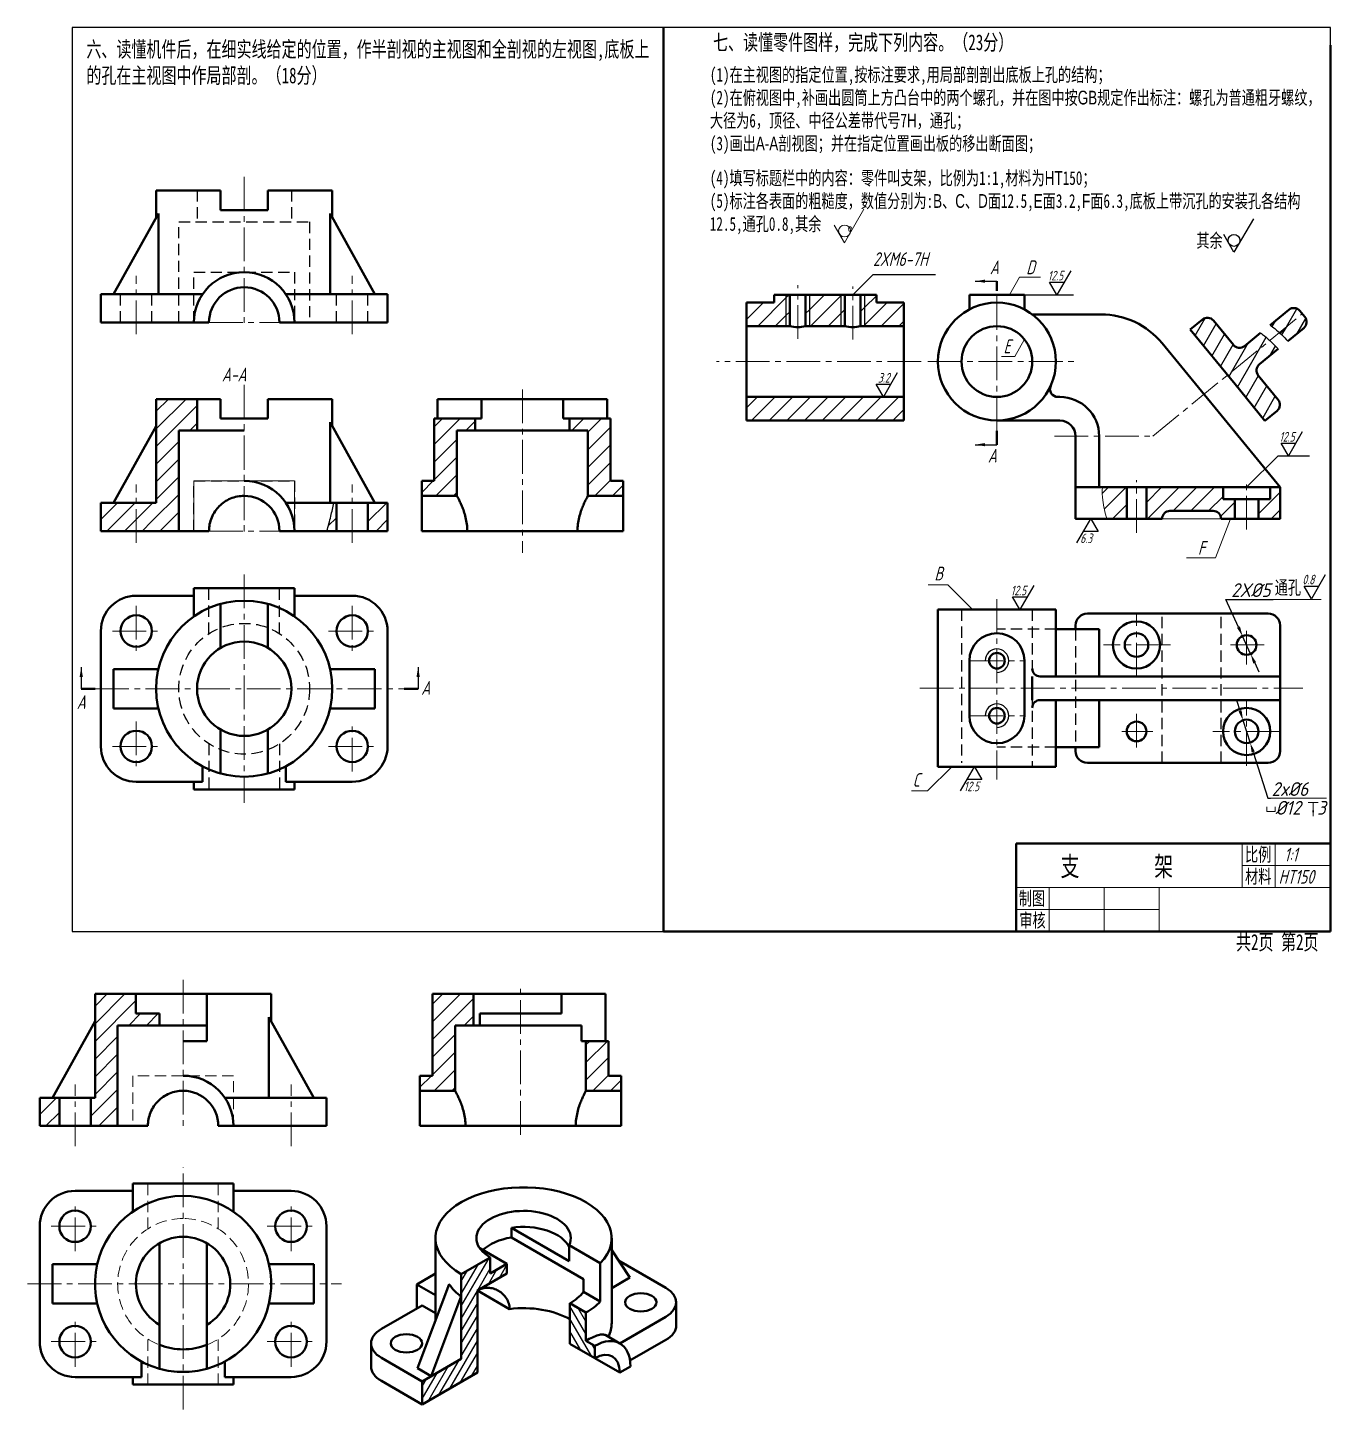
# Model space of a CAD drawing. Header units: millimetres. Extents: x 0 to 650, y -122 to 230.
# Drawn here: x 318.6 to 649.9, y -121.6 to 230 of the extents above; entities that cross this region are included whole.
import ezdxf

# ---------------------------------------------------------------- set-up
doc = ezdxf.new("R2010")
doc.units = ezdxf.units.MM
doc.header["$LTSCALE"] = 0.45
doc.linetypes.add('CENTER2', pattern=[28.575, 19.05, -3.175, 3.175, -3.175])
doc.linetypes.add('DASHED2', pattern=[9.525, 6.35, -3.175])
for name, color, linetype, lineweight in [('文字', 7, 'Continuous', 13), ('点划线', 7, 'CENTER2', 13), ('答案中', 1, 'CENTER2', 13), ('答案粗', 1, 'Continuous', 40), ('答案虚', 6, 'DASHED2', 13), ('粗', 7, 'Continuous', 40), ('粗实线', 7, 'Continuous', 40), ('细实线', 7, 'Continuous', 13)]:
    doc.layers.add(name, color=color, linetype=linetype, lineweight=lineweight)
doc.layers.add('答细', color=1, linetype='Continuous')
doc.layers.add('虚', color=7, linetype='DASHED2')
doc.styles.get("Standard").update_dxf_attribs({"font": 'isocp.shx', "oblique": 15})
doc.styles.add('字母于数字', font='isocp.shx', dxfattribs={"width": 0.8, "oblique": 15, "height": 3.5})
doc.styles.add('汉字', font='SIMFANG.TTF', dxfattribs={"width": 0.7})
doc.dimstyles.new('机械制图', dxfattribs={"dimtxt": 3.5, "dimasz": 2.5, "dimexe": 1.25, "dimexo": 0, "dimtad": 1, "dimtoh": 1, "dimdec": 0, "dimdsep": 46, "dimtxsty": 'Standard', "dimcen": 2.5, "dimadec": 0, "dimazin": 0, "dimtfac": 1, "dimtdec": 0, "dimtmove": 0, "dimatfit": 2, "dimfxl": 0, "dimarcsym": 0})

# ---------------------------------------------------------------- blocks, each defined once
blk = doc.blocks.new('*D7')
at = {"layer": 'Defpoints', "color": 0}
for p in [(627.57, 75.18), (629.64, 70.63)]:
    blk.add_point(p, dxfattribs=at)
at = {"layer": '细实线', "color": 0, "lineweight": -2}
for p, q in [((626.54, 77.46), (623.36, 84.5)), ((623.36, 84.5), (635.4, 84.5)), ((629.64, 70.63), (627.57, 75.18)), ((630.67, 68.35), (631.7, 66.07))]:
    blk.add_line(p, q, dxfattribs=at)
at = {"layer": '细实线', "color": 0}
for points in [[(626.92, 77.63), (626.16, 77.29), (627.57, 75.18)], [(631.05, 68.52), (630.29, 68.18), (629.64, 70.63)]]:
    blk.add_solid(points, dxfattribs=at)
at = {"layer": '细实线', "color": 0, "insert": (629.69, 86.87), "char_height": 3.5, "attachment_point": 5}
blk.add_mtext('2X%%c5', dxfattribs=at)
blk = doc.blocks.new('*D8')
at = {"layer": 'Defpoints', "color": 0}
for p in [(627.69, 53.76), (629.52, 48.05)]:
    blk.add_point(p, dxfattribs=at)
at = {"layer": '细实线', "color": 0, "lineweight": -2}
for p, q in [((626.93, 56.14), (626.17, 58.53)), ((627.69, 53.76), (629.52, 48.05)), ((630.28, 45.67), (634.03, 33.97)), ((634.03, 33.97), (634.65, 33.97))]:
    blk.add_line(p, q, dxfattribs=at)
at = {"layer": '细实线', "color": 0}
for points in [[(627.33, 56.27), (626.53, 56.02), (627.69, 53.76)], [(630.68, 45.8), (629.89, 45.54), (629.52, 48.05)]]:
    blk.add_solid(points, dxfattribs=at)
blk = doc.blocks.new('深度符号')
for p, q in [((1.25, 3.5), (-1.25, 3.5)), ((0, 0), (0, 3.5)), ((0, 1.5), (0, 3.5))]:
    blk.add_line(p, q)
blk.add_solid([(0.25, 1.5), (0, 0), (-0.25, 1.5)])

msp = doc.modelspace()

# ---------------------------------------------------------------- hatches: boundary and pattern name
at = {"layer": '答细'}
h = msp.add_hatch(dxfattribs=at)
h.set_pattern_fill('ANSI31', color=256, angle=15, style=0)
edge = h.paths.add_edge_path()
edge.add_spline(control_points=[(634.5, 150.38), (634.07, 150.78), (633.31, 151.46), (632.5, 152.08), (632.15, 152.34)], knot_values=[1.494569, 1.494569, 1.494569, 1.494569, 3.255544, 4.555647, 4.555647, 4.555647, 4.555647], degree=3, periodic=0)
edge.add_line((632.15, 152.34), (628.05, 148.98))
edge.add_arc((626.78, 150.53), 2, 219.2894, 309.2894, ccw=False)
edge.add_line((625.24, 149.26), (620.17, 155.45))
edge.add_arc((618.62, 154.18), 2, 39.2894, 129.2894)
edge.add_line((617.35, 155.73), (614.26, 153.2))
edge.add_line((614.26, 153.2), (623.76, 141.59))
edge.add_line((623.76, 141.59), (634.5, 150.38))
edge = h.paths.add_edge_path()
edge.add_arc((633.12, 142.79), 2, 129.2894, 219.2894, ccw=False)
edge.add_line((631.85, 144.33), (636.62, 148.24))
edge.add_spline(control_points=[(636.62, 148.24), (635.93, 148.97), (635.23, 149.69), (634.5, 150.38)], knot_values=[4.555647, 4.555647, 4.555647, 4.555647, 7.566191, 7.566191, 7.566191, 7.566191], degree=3, periodic=0)
edge.add_line((634.5, 150.38), (623.76, 141.59))
edge.add_line((623.76, 141.59), (625.66, 139.27))
edge.add_line((625.66, 139.27), (633.26, 129.98))
edge.add_line((633.26, 129.98), (636.35, 132.51))
edge.add_arc((635.09, 134.06), 2, 309.2894, 399.2894)
edge.add_line((636.63, 135.33), (631.57, 141.52))
edge = h.paths.add_edge_path()
edge.add_line((642.77, 157.15), (642.14, 157.92))
edge.add_arc((640.59, 156.66), 2, 39.2894, 129.2894)
edge.add_line((639.33, 158.2), (635.6, 155.15))
edge.add_line((635.6, 155.15), (634.69, 154.25))
edge.add_spline(control_points=[(634.69, 154.25), (635.07, 153.98), (635.84, 153.38), (636.58, 152.74), (636.95, 152.39)], knot_values=[1.408167, 1.408167, 1.408167, 1.408167, 2.794671, 4.342467, 4.342467, 4.342467, 4.342467], degree=3, periodic=0)
edge.add_line((636.95, 152.39), (642.77, 157.15))
edge = h.paths.add_edge_path()
edge.add_arc((641.86, 155.11), 2, 334.0426, 399.2894)
edge.add_line((643.41, 156.38), (642.77, 157.15))
edge.add_line((642.77, 157.15), (638.97, 154.04))
edge.add_line((638.97, 154.04), (637.14, 152.21))
edge.add_spline(control_points=[(637.14, 152.21), (637.81, 151.58), (638.45, 150.92), (639.09, 150.26)], knot_values=[4.602786, 4.602786, 4.602786, 4.602786, 7.355362, 7.355362, 7.355362, 7.355362], degree=3, periodic=0)
edge.add_line((639.09, 150.26), (642.35, 152.93))
edge.add_line((642.35, 152.93), (643.66, 154.23))
h = msp.add_hatch(dxfattribs=at)
h.set_pattern_fill('ANSI31', color=256, style=0)
edge = h.paths.add_edge_path()
edge.add_line((397.14, 109.1), (396.49, 109.1))
edge.add_spline(control_points=[(396.49, 109.1), (396.24, 107.95), (395.7, 105.54), (395.05, 103.15), (394.7, 101.9)], knot_values=[2.608847, 2.608847, 2.608847, 2.608847, 6.132659, 10.030284, 10.030284, 10.030284, 10.030284], degree=3, periodic=0)
edge.add_line((394.7, 101.9), (397.14, 101.9))
edge.add_line((397.14, 101.9), (397.14, 109.1))
h.paths.add_polyline_path([(410.14, 109.1), (405.14, 109.1), (405.14, 101.9), (410.14, 101.9)])
h = msp.add_hatch(dxfattribs=at)
h.set_pattern_fill('ANSI31', color=256, style=0)
h.paths.add_polyline_path([(341.49, -23.88), (352.13, -23.88), (352.13, -20.88), (346.13, -20.88), (346.13, -15.88), (335.73, -15.88), (335.73, -42.28), (334.66, -42.28), (334.66, -49.48), (341.49, -49.48)])
h.paths.add_polyline_path([(326.66, -42.28), (324.91, -42.28), (321.66, -42.28), (321.66, -49.48), (326.66, -49.48)])
h = msp.add_hatch(dxfattribs=at)
h.set_pattern_fill('ANSI31', color=256, style=0)
h.paths.add_polyline_path([(431.96, -15.88), (421.56, -15.88), (421.56, -36.68), (418.36, -36.68), (418.36, -40.52), (427.32, -40.52), (427.32, -23.88), (431.96, -23.88)])
h.paths.add_polyline_path([(466.36, -27.88), (460.6, -27.88), (460.6, -40.52), (469.56, -40.52), (469.56, -36.68), (466.36, -36.68)])
h = msp.add_hatch(dxfattribs=at)
h.set_pattern_fill('ANSI31', color=256, scale=0.5, angle=15, style=0)
h.paths.add_polyline_path([(432.97, -91.34), (440.49, -87), (440.49, -84.55), (436.25, -87), (436.25, -82.92), (428.89, -87.16), (428.89, -92.8), (428.89, -108.72), (418.95, -114.46), (418.95, -120.34), (432.97, -112.25)])
h = msp.add_hatch(dxfattribs=at)
h.set_pattern_fill('ANSI31', color=256, scale=0.5, angle=75, style=0)
h.paths.add_polyline_path([(460.57, -96.96), (456.5, -94.61), (456.5, -104.93), (462.84, -108.59), (462.84, -105.45), (460.57, -104.15)])

# ---------------------------------------------------------------- linework, layer by layer
for points in [[(329.91, 0), (649.91, 0), (649.91, 230), (480.28, 230)], [(480.28, 230), (329.91, 230), (329.91, 0)]]:
    msp.add_lwpolyline(points)
at = {"layer": '文字'}
for p, q in [((633.77, 31.77), (633.77, 30.53)), ((635.88, 30.53), (635.88, 31.77)), ((633.77, 30.53), (635.88, 30.53))]:
    msp.add_line(p, q, dxfattribs=at)
at = {"layer": '点划线'}
for p, q in [((373.68, 192.01), (373.68, 154.41)), ((346.21, 151.97), (346.21, 166.86)), ((401.14, 151.97), (401.14, 166.86)), ((565.11, 127.4), (565.11, 162.99)), ((364.72, 154.98), (382.64, 154.98)), ((604.74, 126.03), (642.77, 157.15)), ((545.88, 145.03), (493.77, 145.03)), ((547.54, 145.03), (585.11, 145.03)), ((373.68, 138.93), (373.68, 101.33)), ((444.42, 137.93), (444.42, 96.36)), ((579.74, 126.03), (604.74, 126.03)), ((346.21, 98.89), (346.21, 113.78)), ((401.14, 98.89), (401.14, 113.78)), ((600.61, 101.47), (600.61, 114.81)), ((628.61, 102.29), (628.61, 114.94)), ((364.72, 101.9), (382.64, 101.9)), ((373.68, 90.85), (373.68, 32.74)), ((565.11, 84.6), (565.11, 38.65)), ((346.21, 82.84), (346.21, 70.47)), ((401.14, 82.84), (401.14, 70.47)), ((600.61, 64.91), (600.61, 80.75)), ((628.61, 67.96), (628.61, 77.88)), ((340.17, 76.46), (352.29, 76.46)), ((395.1, 76.46), (407.22, 76.46)), ((609.29, 72.91), (592.18, 72.91)), ((633.05, 72.91), (623.65, 72.91)), ((558.11, 68.91), (572.11, 68.91)), ((335.75, 61.78), (414.39, 61.78)), ((545.49, 61.91), (642.91, 61.91)), ((628.61, 42.13), (628.61, 58.91)), ((346.21, 53.48), (346.21, 41.11)), ((401.14, 40.73), (401.14, 53.1)), ((558.11, 54.91), (572.11, 54.91)), ((600.61, 46.83), (600.61, 55.57)), ((604.72, 50.91), (596.88, 50.91)), ((637.11, 50.91), (619.99, 50.91)), ((340.17, 47.1), (352.29, 47.1)), ((395.1, 47.1), (407.22, 47.1)), ((358.13, -121.59), (358.13, -60.02)), ((330.66, -81.37), (330.66, -69)), ((385.59, -81.37), (385.59, -69)), ((324.62, -75), (336.74, -75)), ((379.55, -75), (391.67, -75)), ((318.6, -89.68), (398.41, -89.68)), ((330.66, -110.73), (330.66, -98.36)), ((385.59, -110.73), (385.59, -98.36)), ((324.62, -104.36), (336.74, -104.36)), ((379.55, -104.36), (391.67, -104.36))]:
    msp.add_line(p, q, dxfattribs=at)
at = {"layer": '答案中'}
for p, q in [((514.44, 150.85), (514.44, 164.44)), ((528.44, 150.68), (528.44, 164.1)), ((373.68, 139.08), (373.68, 101.9)), ((358.13, -12.3), (358.13, -49.48)), ((330.66, -54.65), (330.66, -38.93)), ((385.59, -54.65), (385.59, -38.93))]:
    msp.add_line(p, q, dxfattribs=at)
at = {"layer": '答案中', "extrusion": (0, 1, 0)}
msp.add_line((443.96, -51.73), (443.96, -13.34), dxfattribs=at)
at = {"layer": '答案粗'}
for p, q in [((508.44, 160.03), (508.44, 162.03)), ((508.44, 162.03), (534.44, 162.03)), ((512.44, 162.03), (512.44, 154.03)), ((516.44, 162.03), (516.44, 154.03)), ((526.44, 162.03), (526.44, 154.03)), ((530.44, 162.03), (530.44, 154.03)), ((534.44, 162.03), (534.44, 160.03)), ((501.44, 160.03), (501.44, 130.03)), ((501.44, 130.03), (501.44, 160.03)), ((501.44, 160.03), (508.44, 160.03)), ((534.44, 160.03), (541.44, 160.03)), ((541.44, 130.03), (541.44, 160.03)), ((614.26, 153.2), (617.35, 155.73)), ((620.17, 155.45), (625.24, 149.26)), ((634.59, 154.33), (639.33, 158.2)), ((642.14, 157.92), (643.41, 156.38)), ((512.44, 154.03), (501.44, 154.03)), ((526.44, 154.03), (516.44, 154.03)), ((541.44, 154.03), (530.44, 154.03)), ((614.26, 153.2), (625.66, 139.27)), ((628.05, 148.98), (632.15, 152.34)), ((643.13, 153.56), (639.09, 150.26)), ((636.62, 148.24), (631.85, 144.33)), ((631.57, 141.52), (636.63, 135.33)), ((633.26, 129.98), (625.66, 139.27)), ((422.84, 130.5), (422.84, 135.5)), ((434.04, 130.5), (434.04, 135.5)), ((454.8, 130.5), (454.8, 135.5)), ((541.44, 136.03), (501.44, 136.03)), ((367.68, 130.5), (379.68, 130.5)), ((422.02, 130.5), (434.04, 130.5)), ((454.8, 130.5), (466.82, 130.5)), ((633.26, 129.98), (636.35, 132.51)), ((541.44, 130.03), (501.44, 130.03)), ((598.11, 105.03), (598.11, 113.03)), ((603.11, 105.03), (603.11, 113.03)), ((622.61, 113.03), (622.61, 110.03)), ((634.61, 113.03), (634.61, 110.03)), ((622.61, 110.03), (628.61, 110.03)), ((625.61, 105.03), (625.61, 110.03)), ((634.61, 110.03), (628.61, 110.03)), ((631.61, 105.03), (631.61, 110.03)), ((428.89, -92.8), (428.89, -108.72))]:
    msp.add_line(p, q, dxfattribs=at)
at = {"layer": '答案粗', "extrusion": (0, 1, 0)}
for p, q in [((351.28, 109.1), (351.28, 135.5)), ((351.28, 135.5), (361.68, 135.5)), ((361.68, 135.5), (367.68, 135.5)), ((361.68, 135.5), (361.68, 127.5)), ((396.08, 135.5), (379.68, 135.5)), ((379.68, 135.5), (379.68, 130.5)), ((396.08, 128.6), (396.08, 135.5)), ((444.42, 135.5), (422.84, 135.5)), ((444.42, 135.5), (454.81, 135.5)), ((454.81, 135.5), (466, 135.5)), ((466, 135.5), (466, 130.5)), ((422.02, 114.7), (422.02, 130.5)), ((432.42, 127.5), (432.42, 130.5)), ((456.42, 127.5), (456.42, 130.5)), ((466.82, 130.5), (466.82, 114.7)), ((340.46, 109.1), (351.28, 128.6)), ((373.68, 127.5), (357.04, 127.5)), ((357.04, 127.5), (357.04, 101.9)), ((406.89, 109.1), (395.51, 129.61)), ((395.51, 109.1), (395.51, 129.61)), ((444.42, 127.5), (427.78, 127.5)), ((427.78, 110.86), (427.78, 127.5)), ((444.42, 127.5), (461.06, 127.5)), ((461.06, 110.86), (461.06, 127.5)), ((418.82, 101.9), (418.82, 114.7)), ((422.02, 114.7), (418.82, 114.7)), ((466.82, 114.7), (470.02, 114.7)), ((470.02, 114.7), (470.02, 110.86)), ((337.21, 101.9), (337.21, 109.1)), ((337.21, 109.1), (340.46, 109.1)), ((340.46, 109.1), (351.28, 109.1)), ((401.14, 109.1), (384.26, 109.1)), ((397.14, 101.9), (397.14, 109.1)), ((410.14, 109.1), (401.14, 109.1)), ((405.14, 101.9), (405.14, 109.1)), ((410.14, 101.9), (410.14, 109.1)), ((418.82, 110.86), (427.78, 110.86)), ((470.02, 110.86), (461.06, 110.86)), ((470.02, 110.86), (470.02, 101.9)), ((357.04, 101.9), (337.21, 101.9)), ((364.72, 101.9), (357.04, 101.9)), ((386.48, 101.9), (382.64, 101.9)), ((401.14, 101.9), (386.48, 101.9)), ((401.14, 101.9), (410.14, 101.9)), ((420.74, 101.9), (418.82, 101.9)), ((420.74, 101.9), (429.74, 101.9)), ((429.74, 101.9), (444.42, 101.9)), ((458.44, 101.9), (444.42, 101.9)), ((470.02, 101.9), (458.44, 101.9)), ((335.73, -15.88), (346.13, -15.88)), ((335.73, -42.28), (335.73, -15.88)), ((346.13, -15.88), (346.13, -20.88)), ((346.13, -15.88), (364.13, -15.88)), ((364.13, -15.88), (364.13, -27.88)), ((380.53, -15.88), (364.13, -15.88)), ((380.53, -22.78), (380.53, -15.88)), ((421.56, -36.68), (421.56, -15.88)), ((443.96, -15.88), (421.56, -15.88)), ((431.96, -23.88), (431.96, -15.88)), ((443.96, -15.88), (454.36, -15.88)), ((454.36, -15.88), (454.36, -20.88)), ((454.36, -15.88), (465.55, -15.88)), ((465.55, -15.88), (465.55, -27.88)), ((346.13, -20.88), (352.13, -20.88)), ((352.13, -20.88), (352.13, -23.88)), ((433.57, -20.88), (443.96, -20.88)), ((433.57, -23.88), (433.57, -20.88)), ((454.36, -20.88), (443.96, -20.88)), ((324.91, -42.28), (335.73, -22.78)), ((341.49, -23.88), (341.49, -49.48)), ((352.13, -23.88), (341.49, -23.88)), ((352.13, -23.88), (364.13, -23.88)), ((379.96, -42.28), (379.96, -21.77)), ((391.34, -42.28), (379.96, -21.77)), ((427.32, -40.52), (427.32, -23.88)), ((443.96, -23.88), (427.32, -23.88)), ((443.96, -23.88), (459.49, -23.88)), ((459.49, -23.88), (459.49, -27.88)), ((364.13, -27.88), (358.13, -27.88)), ((459.49, -27.88), (460.6, -27.88)), ((460.6, -40.52), (460.6, -27.88)), ((460.6, -27.88), (466.36, -27.88)), ((466.36, -27.88), (466.36, -36.68)), ((421.56, -36.68), (418.36, -36.68)), ((418.36, -49.48), (418.36, -36.68)), ((466.36, -36.68), (469.56, -36.68)), ((469.56, -36.68), (469.56, -40.52)), ((418.36, -40.52), (427.32, -40.52)), ((469.56, -40.52), (460.6, -40.52)), ((469.56, -40.52), (469.56, -49.48)), ((321.66, -42.28), (324.91, -42.28)), ((321.66, -49.48), (321.66, -42.28)), ((324.91, -42.28), (335.73, -42.28)), ((326.66, -49.48), (326.66, -42.28)), ((334.66, -49.48), (334.66, -42.28)), ((385.59, -42.28), (368.71, -42.28)), ((394.59, -42.28), (385.59, -42.28)), ((394.59, -49.48), (394.59, -42.28)), ((341.49, -49.48), (321.66, -49.48)), ((349.17, -49.48), (341.49, -49.48)), ((370.93, -49.48), (367.09, -49.48)), ((385.59, -49.48), (370.93, -49.48)), ((385.59, -49.48), (394.59, -49.48)), ((420.28, -49.48), (418.36, -49.48)), ((420.28, -49.48), (429.28, -49.48)), ((429.28, -49.48), (443.96, -49.48)), ((457.99, -49.48), (443.96, -49.48)), ((469.56, -49.48), (457.99, -49.48))]:
    msp.add_line(p, q, dxfattribs=at)
at = {"layer": '答案粗', "extrusion": (-2.27374e-14, 1, 0)}
msp.add_line((367.68, 135.5), (367.68, 130.5), dxfattribs=at)
at = {"layer": '答案粗', "extrusion": (2.77556e-17, 0.816497, 0.57735)}
for p, q in [((441.63, -77.86), (441.63, -75.41)), ((456.32, -83.89), (441.63, -75.41)), ((422.33, -98.8), (422.33, -78.02)), ((433.56, -80.55), (440.49, -84.55)), ((441.63, -77.86), (459.95, -88.44)), ((456.32, -79.81), (456.32, -83.89)), ((456.32, -79.81), (464.24, -84.38)), ((467.13, -99.57), (467.13, -78.02)), ((428.89, -87.16), (436.25, -82.92)), ((436.25, -82.92), (436.25, -87)), ((464.24, -84.38), (464.24, -94.18)), ((471.75, -88.06), (467.13, -81.1)), ((468.89, -83.74), (480.9, -90.68)), ((417.58, -89.78), (422.33, -87.03)), ((428.89, -92.8), (428.89, -87.16)), ((440.49, -87), (432.97, -91.34)), ((436.25, -87), (440.49, -84.55)), ((440.49, -84.55), (440.49, -87)), ((422.33, -92.52), (417.58, -89.78)), ((417.58, -95.92), (417.58, -89.78)), ((425.76, -89.7), (417.71, -111.09)), ((432.97, -91.34), (432.97, -112.25)), ((441.15, -96.07), (432.97, -91.34)), ((459.95, -88.44), (459.95, -91.7)), ((471.75, -88.06), (467.13, -90.72)), ((421.25, -113.13), (428.89, -92.8)), ((456.5, -104.93), (456.5, -94.61)), ((456.5, -94.61), (460.57, -96.96)), ((464.24, -94.18), (459.95, -91.7)), ((483.54, -100.23), (483.54, -94.35)), ((408.57, -101.12), (418.94, -95.13)), ((422.33, -97.09), (418.94, -95.13)), ((460.57, -96.96), (460.57, -104.15)), ((480.9, -98.03), (469.19, -104.79)), ((405.93, -110.67), (405.93, -104.79)), ((462.84, -108.59), (456.5, -104.93)), ((460.57, -104.15), (462.84, -105.45)), ((462.84, -105.45), (462.84, -108.59)), ((465.62, -102.73), (469.24, -104.82)), ((480.9, -103.91), (471.78, -109.17)), ((418.95, -114.46), (408.57, -108.47)), ((418.95, -114.46), (428.89, -108.72)), ((469.17, -112.25), (462.84, -108.59)), ((421.25, -113.13), (417.71, -111.09)), ((432.97, -112.25), (418.95, -120.34)), ((471.89, -110.68), (469.17, -112.25)), ((408.57, -114.35), (418.95, -120.34)), ((418.95, -120.34), (418.95, -114.46))]:
    msp.add_line(p, q, dxfattribs=at)
at = {"layer": '答案粗'}
for centre in [(565.11, 68.91), (565.11, 54.91)]:
    msp.add_circle(centre, 2, dxfattribs=at)
for centre, radius, start, end in [((640.59, 156.66), 2, 39.2894, 129.2894), ((618.62, 154.18), 2, 39.2894, 129.2894), ((641.86, 155.11), 2, 309.2894, 39.2894), ((514.44, 162.81), 9, 257.1604, 282.8396), ((528.44, 162.81), 9, 257.1604, 282.8396), ((626.78, 150.53), 2, 219.2894, 309.2894), ((633.12, 142.79), 2, 129.2894, 219.2894), ((635.09, 134.06), 2, 309.2894, 39.2894), ((373.68, 101.9), 12.8, 0, 90), ((373.68, 101.9), 8.96, 0, 90), ((358.13, -49.48), 12.8, 0, 90), ((358.13, -49.48), 8.96, 0, 90)]:
    msp.add_arc(centre, radius, start, end, dxfattribs=at)
for centre, major_axis, ratio, start_param, end_param in [((444.73, -78.02), (22.4, 0), 0.57735, 5.768955, 10.210176), ((444.73, -78.02), (12, 0), 0.57735, 6.021386, 10.210176), ((444.73, -82.1), (12, 0), 0.57735, 0.261799, 1.832596), ((444.73, -84.55), (12, 0), 0.57735, 1.832596, 2.608875), ((444.73, -50.68), (14.54, 42.71), 0.398885, 2.837694, 3.062805), ((474.54, -94.35), (9, 0), 0.57735, 5.497787, 7.068583), ((444.73, -87.82), (16.64, 0), 0.57735, 5.497787, 5.866673), ((444.73, -87.82), (22.4, 0), 0.57735, 5.497787, 5.768955), ((444.73, -105.45), (16.64, 0), 0.57735, 0.785398, 1.787584), ((414.93, -104.79), (9, 0), 0.57735, 2.356194, 3.926991), ((444.73, -99.57), (22.4, 0), 0.57735, 6.006088, 6.283185), ((474.54, -100.23), (9, 0), 0.57735, 5.497787, 6.283185), ((462.84, -115.9), (6.4, 11.09), 0.57735, 5.497787, 7.068583), ((462.84, -115.9), (4.48, 7.76), 0.57735, 5.497787, 7.068583), ((414.93, -110.67), (9, 0), 0.57735, 3.141593, 3.926991)]:
    msp.add_ellipse(centre, major_axis=major_axis, ratio=ratio, start_param=start_param, end_param=end_param, dxfattribs=at)
for centre in [(474.54, -94.35), (414.93, -104.79)]:
    msp.add_ellipse(centre, major_axis=(4, 0), ratio=0.57735, dxfattribs=at)
for points, knots in [([(373.68, 110.86), (373.1, 110.86), (372.51, 110.8), (371.34, 110.57), (370.76, 110.4), (369.66, 109.93), (369.14, 109.65), (368.17, 109), (367.73, 108.63), (366.95, 107.84), (366.58, 107.4), (365.93, 106.44), (365.64, 105.91), (365.18, 104.81), (365.01, 104.24), (364.77, 103.07), (364.72, 102.48), (364.72, 101.9)], [13.828794, 13.828794, 13.828794, 13.828794, 15.554067, 15.554067, 17.27934, 17.27934, 19.004613, 19.004613, 20.729886, 20.729886, 22.461811, 22.461811, 24.193737, 24.193737, 25.925662, 25.925662, 27.657587, 27.657587, 27.657587, 27.657587]), ([(427.78, 110.86), (427.78, 110.86), (427.81, 110.8), (427.94, 110.57), (428.03, 110.4), (428.26, 109.93), (428.4, 109.65), (428.71, 109), (428.87, 108.63), (429.2, 107.84), (429.37, 107.4), (429.69, 106.44), (429.85, 105.91), (430.11, 104.81), (430.22, 104.24), (430.36, 103.07), (430.4, 102.48), (430.4, 101.9)], [13.828794, 13.828794, 13.828794, 13.828794, 15.554067, 15.554067, 17.27934, 17.27934, 19.004613, 19.004613, 20.729886, 20.729886, 22.461811, 22.461811, 24.193737, 24.193737, 25.925662, 25.925662, 27.657587, 27.657587, 27.657587, 27.657587]), ([(461.06, 110.86), (461.06, 110.86), (461.03, 110.8), (460.91, 110.57), (460.82, 110.4), (460.58, 109.93), (460.44, 109.65), (460.13, 109), (459.97, 108.63), (459.65, 107.84), (459.48, 107.4), (459.15, 106.44), (459, 105.91), (458.73, 104.81), (458.63, 104.24), (458.48, 103.07), (458.44, 102.48), (458.44, 101.9)], [-13.828794, -13.828794, -13.828794, -13.828794, -12.10352, -12.10352, -10.378247, -10.378247, -8.652974, -8.652974, -6.927701, -6.927701, -5.195776, -5.195776, -3.463851, -3.463851, -1.731925, -1.731925, 0, 0, 0, 0]), ([(358.13, -40.52), (357.55, -40.52), (356.96, -40.58), (355.79, -40.81), (355.21, -40.98), (354.11, -41.45), (353.59, -41.73), (352.62, -42.38), (352.18, -42.75), (351.4, -43.54), (351.03, -43.98), (350.38, -44.94), (350.09, -45.47), (349.63, -46.57), (349.46, -47.14), (349.22, -48.31), (349.17, -48.9), (349.17, -49.48)], [13.828794, 13.828794, 13.828794, 13.828794, 15.554067, 15.554067, 17.27934, 17.27934, 19.004613, 19.004613, 20.729886, 20.729886, 22.461811, 22.461811, 24.193737, 24.193737, 25.925662, 25.925662, 27.657587, 27.657587, 27.657587, 27.657587]), ([(427.32, -40.52), (427.32, -40.52), (427.35, -40.58), (427.48, -40.81), (427.57, -40.98), (427.81, -41.45), (427.95, -41.73), (428.25, -42.38), (428.42, -42.75), (428.74, -43.54), (428.91, -43.98), (429.23, -44.94), (429.39, -45.47), (429.65, -46.57), (429.76, -47.14), (429.91, -48.31), (429.94, -48.9), (429.94, -49.48)], [13.828794, 13.828794, 13.828794, 13.828794, 15.554067, 15.554067, 17.27934, 17.27934, 19.004613, 19.004613, 20.729886, 20.729886, 22.461811, 22.461811, 24.193737, 24.193737, 25.925662, 25.925662, 27.657587, 27.657587, 27.657587, 27.657587]), ([(460.6, -40.52), (460.6, -40.52), (460.57, -40.58), (460.45, -40.81), (460.36, -40.98), (460.12, -41.45), (459.98, -41.73), (459.68, -42.38), (459.51, -42.75), (459.19, -43.54), (459.02, -43.98), (458.69, -44.94), (458.54, -45.47), (458.28, -46.57), (458.17, -47.14), (458.02, -48.31), (457.99, -48.9), (457.99, -49.48)], [-13.828794, -13.828794, -13.828794, -13.828794, -12.10352, -12.10352, -10.378247, -10.378247, -8.652974, -8.652974, -6.927701, -6.927701, -5.195776, -5.195776, -3.463851, -3.463851, -1.731925, -1.731925, 0, 0, 0, 0]), ([(441.15, -96.07), (441.15, -95.6), (441.09, -95.12), (440.82, -94.21), (440.62, -93.76), (440.11, -92.95), (439.8, -92.57), (439.11, -91.92), (438.72, -91.64), (437.94, -91.19), (437.51, -91), (436.62, -90.73), (436.14, -90.66), (435.2, -90.63), (434.73, -90.69), (433.81, -90.93), (433.37, -91.11), (432.97, -91.34)], [0, 0, 0, 0, 1.731925, 1.731925, 3.463851, 3.463851, 5.195776, 5.195776, 6.927701, 6.927701, 8.652974, 8.652974, 10.378247, 10.378247, 12.10352, 12.10352, 13.828794, 13.828794, 13.828794, 13.828794]), ([(460.57, -104.15), (461.16, -103.81), (461.72, -103.51), (462.77, -103.02), (463.25, -102.84), (464.11, -102.59), (464.49, -102.53), (465.13, -102.54), (465.4, -102.6), (465.62, -102.73)], [59.482361, 59.482361, 59.482361, 59.482361, 61.954468, 61.954468, 64.426574, 64.426574, 66.898681, 66.898681, 69.370788, 69.370788, 69.370788, 69.370788])]:
    msp.add_open_spline(points, degree=3, knots=knots, dxfattribs=at)
at = {"layer": '答案虚', "extrusion": (0, 1, 0)}
for p, q in [((360.88, 114.7), (360.88, 101.9)), ((386.48, 114.7), (360.88, 114.7)), ((386.48, 101.9), (386.48, 114.7)), ((370.93, -36.68), (345.33, -36.68)), ((345.33, -36.68), (345.33, -49.48)), ((370.93, -49.48), (370.93, -36.68))]:
    msp.add_line(p, q, dxfattribs=at)
at = {"layer": '答案虚'}
for p, q in [((349.17, -75.66), (349.17, -64.08)), ((367.09, -75.66), (367.09, -64.08)), ((349.17, -115.28), (349.17, -103.7)), ((367.09, -115.28), (367.09, -103.7))]:
    msp.add_line(p, q, dxfattribs=at)
for start, end in [(90, 248.8644), (291.1356, 90)]:
    msp.add_arc((358.13, -89.68), 16.64, start, end, dxfattribs=at)
at = {"layer": '答细'}
for p, q in [((630.34, 181.39), (625.4, 172.84)), ((625.4, 172.84), (622.8, 177.36)), ((528.44, 162.03), (533.61, 167.2)), ((533.61, 167.2), (549.45, 167.2)), ((580.37, 162.03), (578.5, 165.26)), ((578.5, 165.26), (582.23, 165.26)), ((583.89, 168.14), (580.37, 162.03)), ((511.44, 162.03), (511.44, 154.03)), ((511.44, 161.21), (512.26, 162.03)), ((516.44, 161.72), (516.75, 162.03)), ((517.44, 162.03), (517.44, 154.03)), ((517.44, 158.23), (521.24, 162.03)), ((517.73, 154.03), (525.44, 161.74)), ((525.44, 162.03), (525.44, 154.03)), ((525.44, 161.74), (525.73, 162.03)), ((531.44, 162.03), (531.44, 154.03)), ((531.44, 158.76), (534.44, 161.76)), ((572.11, 162.03), (584.57, 162.03)), ((501.44, 155.7), (505.77, 160.03)), ((504.26, 154.03), (511.44, 161.21)), ((516.44, 157.23), (517.44, 158.23)), ((525.44, 157.25), (526.44, 158.25)), ((530.44, 157.76), (531.44, 158.76)), ((531.44, 154.27), (537.2, 160.03)), ((535.69, 154.03), (541.44, 159.78)), ((508.75, 154.03), (511.44, 156.72)), ((511.44, 156.72), (512.44, 157.72)), ((522.22, 154.03), (525.44, 157.25)), ((540.18, 154.03), (541.44, 155.29)), ((634.69, 154.25), (635.6, 155.15)), ((531.2, 154.03), (531.44, 154.27)), ((637.14, 152.21), (638.97, 154.04)), ((642.35, 152.93), (643.66, 154.23)), ((539.76, 142.14), (536.23, 136.03)), ((534.37, 139.26), (538.1, 139.26)), ((536.23, 136.03), (534.37, 139.26)), ((351.28, 132.39), (354.39, 135.5)), ((351.28, 127.9), (358.88, 135.5)), ((351.28, 123.41), (361.68, 133.81)), ((501.44, 133.25), (504.22, 136.03)), ((502.71, 130.03), (508.71, 136.03)), ((507.2, 130.03), (513.2, 136.03)), ((511.69, 130.03), (517.69, 136.03)), ((516.18, 130.03), (522.18, 136.03)), ((520.67, 130.03), (526.67, 136.03)), ((525.16, 130.03), (531.16, 136.03)), ((529.65, 130.03), (535.65, 136.03)), ((534.14, 130.03), (540.14, 136.03)), ((422.02, 128.42), (424.1, 130.5)), ((422.02, 123.93), (428.59, 130.5)), ((457.02, 127.5), (460.02, 130.5)), ((461.06, 127.05), (464.51, 130.5)), ((538.63, 130.03), (541.44, 132.84)), ((359.86, 127.5), (361.68, 129.32)), ((430.08, 127.5), (432.42, 129.84)), ((461.06, 122.56), (466.82, 128.32)), ((642.77, 127.13), (639.25, 121.03)), ((351.28, 118.92), (357.04, 124.68)), ((422.02, 119.44), (427.78, 125.2)), ((461.06, 118.07), (466.82, 123.83)), ((639.25, 121.03), (637.38, 124.25)), ((637.38, 124.25), (641.11, 124.25)), ((351.28, 114.43), (357.04, 120.19)), ((422.02, 114.95), (427.78, 120.71)), ((628.61, 113.03), (636.6, 121.03)), ((636.6, 121.03), (644.57, 121.03)), ((422.42, 110.86), (427.78, 116.22)), ((461.06, 113.58), (466.82, 119.34)), ((351.28, 109.94), (357.04, 115.7)), ((418.82, 111.75), (421.77, 114.7)), ((462.83, 110.86), (466.82, 114.85)), ((467.32, 110.86), (470.02, 113.56)), ((591.91, 111.46), (593.48, 113.03)), ((592.4, 107.47), (597.97, 113.03)), ((603.11, 109.19), (606.95, 113.03)), ((603.44, 105.03), (611.44, 113.03)), ((609.93, 107.03), (615.93, 113.03)), ((614.42, 107.03), (620.42, 113.03)), ((337.21, 104.85), (341.46, 109.1)), ((342.21, 105.36), (346.21, 109.36)), ((350.44, 109.1), (343.24, 101.9)), ((350.21, 104.38), (357.04, 111.21)), ((350.21, 108.87), (350.44, 109.1)), ((426.91, 110.86), (427.78, 111.73)), ((618.91, 107.03), (622.61, 110.73)), ((622.01, 105.64), (625.61, 109.24)), ((631.61, 106.26), (637.11, 111.76)), ((352.22, 101.9), (357.04, 106.72)), ((594.46, 105.03), (598.11, 108.68)), ((634.87, 105.03), (637.11, 107.27)), ((338.75, 101.9), (342.21, 105.36)), ((350.21, 104.38), (347.73, 101.9)), ((356.71, 101.9), (357.04, 102.22)), ((585.44, 98.93), (588.97, 105.03)), ((588.97, 105.03), (590.83, 101.81)), ((590.83, 101.81), (587.11, 101.81)), ((574.46, 88.01), (570.94, 81.91)), ((643.23, 87.91), (646.96, 87.91)), ((645.1, 84.69), (643.23, 87.91)), ((648.62, 90.79), (645.1, 84.69)), ((570.94, 81.91), (569.08, 85.13)), ((569.08, 85.13), (572.8, 85.13)), ((555.86, 35.8), (559.38, 41.91)), ((561.24, 38.68), (557.52, 38.68)), ((559.38, 41.91), (561.24, 38.68))]:
    msp.add_line(p, q, dxfattribs=at)
msp.add_circle((625.4, 175.85), 1.51, dxfattribs=at)
for centre in [(565.11, 68.91), (565.11, 54.91)]:
    msp.add_arc(centre, 3, 270, 180, dxfattribs=at)
for points, knots in [([(632.15, 152.34), (632.5, 152.08), (634.11, 150.85), (635.53, 149.4), (636.62, 148.24)], [1.494569, 1.494569, 1.494569, 1.494569, 2.794671, 7.566191, 7.566191, 7.566191, 7.566191]), ([(634.59, 154.33), (635, 154.03), (636.61, 152.8), (638.04, 151.36), (639.09, 150.26)], [1.277067, 1.277067, 1.277067, 1.277067, 2.794671, 7.355362, 7.355362, 7.355362, 7.355362]), ([(394.7, 101.9), (395.05, 103.15), (395.7, 105.54), (396.24, 107.95), (396.49, 109.1)], [2.608847, 2.608847, 2.608847, 2.608847, 6.506472, 10.030284, 10.030284, 10.030284, 10.030284])]:
    msp.add_open_spline(points, degree=3, knots=knots, dxfattribs=at)
at = {"layer": '粗'}
for p, q in [((565.11, 162.99), (565.11, 165.48)), ((558.11, 162.03), (558.11, 158.3)), ((558.11, 162.03), (572.11, 162.03)), ((572.11, 162.03), (572.11, 158.3)), ((591.63, 157.03), (574.11, 157.03)), ((607.11, 149.7), (637.11, 113.03)), ((580.6, 136.03), (581.11, 136.03)), ((565.11, 130.03), (581.11, 130.03)), ((565.11, 127.4), (565.11, 123.88)), ((585.11, 126.03), (585.11, 113.03)), ((591.11, 126.03), (591.11, 113.03)), ((609.11, 107.03), (620.11, 107.03)), ((607.11, 105.03), (607.11, 105.03)), ((622.11, 105.03), (622.11, 105.03)), ((550.11, 41.91), (550.11, 81.91)), ((550.11, 81.91), (580.11, 81.91)), ((580.11, 81.91), (580.11, 64.91)), ((634.11, 80.91), (588.11, 80.91)), ((585.11, 77.91), (585.11, 76.91)), ((637.11, 45.91), (637.11, 77.91)), ((580.11, 76.91), (591.11, 76.91)), ((591.11, 76.91), (591.11, 64.91)), ((558.11, 68.91), (558.11, 54.91)), ((572.11, 68.91), (572.11, 54.91)), ((574.11, 64.91), (574.11, 58.91)), ((637.11, 64.91), (576.11, 64.91)), ((335.75, 61.78), (332.23, 61.78)), ((414.39, 61.78), (417.91, 61.78)), ((637.11, 58.91), (576.11, 58.91)), ((580.11, 58.91), (580.11, 41.91)), ((591.11, 46.91), (591.11, 58.91)), ((580.11, 46.91), (591.11, 46.91)), ((585.11, 46.91), (585.11, 45.91)), ((588.11, 42.91), (634.11, 42.91)), ((550.11, 41.91), (580.11, 41.91)), ((345.33, -66), (330.66, -66)), ((358.13, -64.08), (345.33, -64.08)), ((345.33, -64.08), (345.33, -71.3)), ((358.13, -64.08), (370.93, -64.08)), ((370.93, -64.08), (370.93, -71.3)), ((370.93, -66), (385.59, -66)), ((321.66, -75), (321.66, -104.36)), ((394.59, -75), (394.59, -104.36)), ((352.13, -100.07), (352.13, -79.29)), ((364.13, -100.07), (364.13, -79.29)), ((336.29, -84.68), (324.91, -84.68)), ((324.91, -84.68), (324.91, -94.68)), ((379.96, -84.68), (391.34, -84.68)), ((391.34, -84.68), (391.34, -94.68)), ((324.91, -94.68), (336.29, -94.68)), ((391.34, -94.68), (379.96, -94.68)), ((352.13, -100.07), (352.13, -111.26)), ((364.13, -100.07), (364.13, -111.26)), ((347.54, -109.42), (347.54, -113.36)), ((368.71, -109.42), (368.71, -113.36)), ((330.66, -113.36), (347.54, -113.36)), ((345.33, -113.36), (345.33, -115.28)), ((345.33, -115.28), (358.13, -115.28)), ((370.93, -115.28), (358.13, -115.28)), ((385.59, -113.36), (368.71, -113.36)), ((370.93, -113.36), (370.93, -115.28))]:
    msp.add_line(p, q, dxfattribs=at)
msp.add_lwpolyline([(607.11, 105.03), (585.11, 105.03), (585.11, 113.03), (637.11, 113.03), (637.11, 105.03), (622.11, 105.03)], dxfattribs=at)
for centre, radius in [((565.11, 145.03), 15), ((565.11, 145.03), 9), ((600.61, 72.91), 6), ((600.61, 72.91), 3), ((628.61, 72.91), 2.5), ((628.61, 50.91), 6), ((600.61, 50.91), 2.5), ((628.61, 50.91), 3), ((330.66, -75), 4), ((385.59, -75), 4), ((330.66, -104.36), 4), ((385.59, -104.36), 4)]:
    msp.add_circle(centre, radius, dxfattribs=at)
for centre, radius, start, end in [((591.63, 137.03), 20, 39.2894, 90), ((580.6, 138.03), 2, 155.6843, 270), ((581.11, 126.03), 10, 0, 90), ((581.11, 126.03), 4, 0, 90), ((609.11, 105.03), 2, 90, 180), ((620.11, 105.03), 2, 0, 90), ((588.11, 77.91), 3, 90, 180), ((634.11, 77.91), 3, 0, 90), ((565.11, 68.91), 7, 0, 180), ((576.11, 66.91), 2, 180, 270), ((576.11, 56.91), 2, 90, 180), ((565.11, 54.91), 7, 180, 0), ((588.11, 45.91), 3, 180, 270), ((634.11, 45.91), 3, 270, 0), ((330.66, -75), 9, 90, 180), ((385.59, -75), 9, 0, 90), ((358.13, -89.68), 22.4, 90, 254.4632), ((358.13, -89.68), 22.4, 285.5368, 90), ((358.13, -89.68), 12, 90, 240), ((358.13, -89.68), 12, 300, 90), ((330.66, -104.36), 9, 180, 270), ((358.13, -89.68), 16.64, 248.8644, 270), ((358.13, -89.68), 16.64, 270, 291.1356), ((385.59, -104.36), 9, 270, 0), ((358.13, -89.68), 22.4, 254.4632, 270), ((358.13, -89.68), 22.4, 270, 285.5368)]:
    msp.add_arc(centre, radius, start, end, dxfattribs=at)
at = {"layer": '粗实线'}
for p, q in [((480.28, 0), (480.28, 230)), ((649.91, 225.56), (649.91, 0)), ((351.28, 188.58), (351.28, 181.68)), ((351.28, 188.58), (367.68, 188.58)), ((367.68, 188.58), (367.68, 183.58)), ((379.68, 188.58), (379.68, 183.58)), ((379.68, 188.58), (396.08, 188.58)), ((396.08, 188.58), (396.08, 181.68)), ((367.68, 183.58), (379.68, 183.58)), ((340.46, 162.18), (351.84, 182.7)), ((351.84, 162.18), (351.84, 182.7)), ((406.89, 162.18), (395.51, 182.7)), ((395.51, 162.18), (395.51, 182.7)), ((337.21, 154.98), (337.21, 162.18)), ((337.21, 162.18), (363.09, 162.18)), ((410.14, 162.18), (384.26, 162.18)), ((410.14, 154.98), (410.14, 162.18)), ((410.14, 154.98), (410.14, 162.18)), ((337.21, 154.98), (364.72, 154.98)), ((410.14, 154.98), (382.64, 154.98)), ((360.88, 85.46), (346.21, 85.46)), ((360.88, 87.38), (386.48, 87.38)), ((360.88, 87.38), (360.88, 80.16)), ((386.48, 87.38), (386.48, 80.16)), ((386.48, 85.46), (401.14, 85.46)), ((367.68, 72.16), (367.68, 83.36)), ((379.68, 72.16), (379.68, 83.36)), ((337.21, 76.46), (337.21, 47.1)), ((410.14, 76.46), (410.14, 47.1)), ((340.46, 66.78), (340.46, 56.78)), ((340.46, 66.78), (351.84, 66.78)), ((406.89, 66.78), (395.51, 66.78)), ((406.89, 66.78), (406.89, 56.78)), ((340.46, 56.78), (351.84, 56.78)), ((406.89, 56.78), (395.51, 56.78)), ((367.68, 40.2), (367.68, 51.38)), ((379.68, 40.2), (379.68, 51.38)), ((363.09, 38.1), (363.09, 42.04)), ((384.26, 38.1), (384.26, 42.04)), ((360.88, 38.1), (346.21, 38.1)), ((360.88, 36.18), (360.88, 38.1)), ((363.09, 38.1), (360.88, 38.1)), ((360.88, 36.18), (386.48, 36.18)), ((384.26, 38.1), (395.36, 38.1)), ((386.48, 36.18), (386.48, 38.1)), ((386.48, 38.1), (401.14, 38.1)), ((649.91, 22.4), (570.01, 22.4)), ((570.01, 22.4), (570.01, 0)), ((649.91, 0), (480.28, 0))]:
    msp.add_line(p, q, dxfattribs=at)
for centre, radius in [((373.68, 61.78), 22.4), ((346.21, 76.46), 4), ((401.14, 76.46), 4), ((373.68, 61.77), 12), ((346.21, 47.1), 4), ((401.14, 47.1), 4)]:
    msp.add_circle(centre, radius, dxfattribs=at)
for centre, radius, start, end in [((373.68, 154.98), 12.8, 0, 180), ((373.68, 154.98), 8.96, 0, 180), ((346.21, 76.46), 9, 90, 180), ((401.14, 76.46), 9, 0, 90), ((346.21, 47.1), 9, 180, 270), ((401.14, 47.1), 9, 270, 0)]:
    msp.add_arc(centre, radius, start, end, dxfattribs=at)
at = {"layer": '细实线'}
for p, q in [((531.29, 183.79), (526.36, 175.25)), ((526.36, 175.25), (523.75, 179.76)), ((568.27, 162.03), (570.87, 166.52)), ((570.87, 166.52), (576.18, 166.52)), ((350.48, 154.98), (350.48, 154.98)), ((572.02, 150.6), (569.66, 146.36)), ((569.66, 146.36), (566.23, 146.36)), ((351.28, 135.5), (351.28, 128.6)), ((396.08, 135.5), (396.08, 128.6)), ((340.46, 109.1), (351.28, 128.6)), ((406.89, 109.1), (396.08, 128.6)), ((337.21, 109.1), (340.46, 109.1)), ((337.21, 101.9), (337.21, 109.1)), ((410.14, 109.1), (406.89, 109.1)), ((410.14, 101.9), (410.14, 109.1)), ((410.14, 101.9), (410.14, 109.1)), ((426.01, 102.01), (463.41, 102.01)), ((607.11, 105.03), (622.11, 105.03)), ((624.49, 105.01), (620.71, 95.1)), ((337.21, 101.9), (364.72, 101.9)), ((350.48, 101.9), (350.48, 101.9)), ((410.14, 101.9), (382.64, 101.9)), ((620.71, 95.1), (613.28, 95.1)), ((552.65, 88.18), (547.59, 88.18)), ((558.92, 81.91), (552.65, 88.18)), ((635.4, 84.5), (647.59, 84.5)), ((553.62, 41.91), (547.48, 35.77)), ((547.48, 35.77), (543.35, 35.77)), ((634.65, 33.97), (645.56, 33.97)), ((645.56, 33.97), (647.94, 33.97)), ((647.94, 33.97), (648.92, 33.97)), ((627.51, 11.2), (627.51, 22.4)), ((635.91, 22.4), (635.91, 11.2)), ((649.91, 16.8), (627.51, 16.8)), ((649.91, 11.2), (570.01, 11.2)), ((578.41, 11.2), (578.41, 0)), ((592.41, 11.2), (592.41, 0)), ((606.41, 11.2), (606.41, 0)), ((606.41, 5.6), (570.01, 5.6))]:
    msp.add_line(p, q, dxfattribs=at)
msp.add_circle((526.36, 178.26), 1.51, dxfattribs=at)
msp.add_arc((373.68, 101.9), 8.96, 0, 180, dxfattribs=at)
msp.add_open_spline([(591.92, 113.03), (591.88, 111.92), (591.91, 109.21), (592.59, 106.58), (593.07, 105.03)], degree=3, knots=[2.175015, 2.175015, 2.175015, 2.175015, 5.501228, 10.325406, 10.325406, 10.325406, 10.325406], dxfattribs=at)
at = {"layer": '虚'}
for p, q in [((361.68, 188.58), (361.68, 180.58)), ((385.68, 188.58), (385.68, 180.58)), ((357.04, 180.58), (390.32, 180.58)), ((357.04, 154.98), (357.04, 180.58)), ((390.32, 180.58), (390.32, 154.98)), ((360.88, 167.78), (386.48, 167.78)), ((360.88, 154.98), (360.88, 167.78)), ((386.48, 167.78), (386.48, 154.98)), ((342.21, 154.98), (342.21, 162.18)), ((350.21, 154.98), (350.21, 162.18)), ((397.14, 154.98), (397.14, 162.18)), ((405.14, 154.98), (405.14, 162.18)), ((360.88, 101.9), (360.88, 114.7)), ((360.88, 114.7), (386.48, 114.7)), ((386.48, 114.7), (386.48, 101.9)), ((364.72, 75.8), (364.72, 87.38)), ((382.64, 75.8), (382.64, 87.38)), ((556.11, 81.91), (556.11, 42.91)), ((574.11, 81.91), (574.11, 41.91)), ((607.11, 42.91), (607.11, 80.91)), ((622.11, 42.91), (622.11, 80.91)), ((580.11, 76.91), (565.11, 76.91)), ((585.11, 76.91), (585.11, 46.91)), ((364.72, 47.76), (364.72, 36.18)), ((382.64, 47.76), (382.64, 36.18)), ((580.11, 46.91), (565.11, 46.91))]:
    msp.add_line(p, q, dxfattribs=at)
msp.add_circle((373.68, 61.78), 16.64, dxfattribs=at)

# ---------------------------------------------------------------- block references
at = {"layer": '文字'}
msp.add_blockref('深度符号', (645.54, 29.32), dxfattribs=at)

# ---------------------------------------------------------------- texts
at = {"layer": '文字', "oblique": 15}
for s, p in [('%%c12', (635.94, 29.73)), ('3', (646.53, 29.73))]:
    msp.add_text(s, height=3.5, dxfattribs=at).set_placement(p)
at = {"layer": '文字', "style": '汉字', "width": 0.7}
msp.add_text('共2页 第2页', height=4, dxfattribs=at).set_placement((625.92, -4.66))
at = {"layer": '文字', "insert": (634.97, 34.5), "char_height": 3.5, "attachment_point": 7}
msp.add_mtext('2x%%c6', dxfattribs=at)
at = {"layer": '答细', "style": '字母于数字', "oblique": 15, "width": 0.8}
for s, height, p in [('2XM6-7H', 3.5, (533.61, 169.35)), ('12.5', 2.45, (578.06, 165.68)), ('3.2', 2.45, (534.86, 139.68)), ('12.5', 2.45, (636.94, 124.67)), ('6.3', 2.45, (586.29, 98.83)), ('12.5', 2.45, (568.64, 85.55)), ('0.8', 2.45, (642.79, 88.33)), ('12.5', 2.45, (556.7, 35.71)), ('1:1', 3.5, (638.18, 17.82)), ('HT150', 3.5, (636.76, 12.17))]:
    msp.add_text(s, height=height, dxfattribs=at).set_placement(p)
at = {"layer": '答细', "style": '汉字', "width": 0.7}
msp.add_text('支        架', height=5, dxfattribs=at).set_placement((581.3, 14.09))
at = {"layer": '答细', "insert": (615.84, 177.59), "char_height": 3.5, "width": 10.2182, "attachment_point": 1, "style": '汉字'}
msp.add_mtext('其余', dxfattribs=at)
at = {"layer": '细实线', "style": '字母于数字', "oblique": 15, "width": 0.8}
for s, p in [('A', (563.32, 167.26)), ('D', (572.56, 167.26)), ('E', (566.79, 147.14)), ('A-A', (367.99, 139.96)), ('A', (562.8, 119.34)), ('F', (616.23, 95.86)), ('B', (549.21, 89.33)), ('A', (418.69, 60.23)), ('A', (331.09, 56.63)), ('C', (543.67, 36.82))]:
    msp.add_text(s, height=3.5, dxfattribs=at).set_placement(p)
at = {"layer": '细实线', "style": '汉字', "width": 0.7}
for s, p in [('比例', (628.22, 17.85)), ('材料', (628.22, 12.26)), ('制图', (570.67, 6.67)), ('审核', (570.81, 1.09))]:
    msp.add_text(s, height=3.5, dxfattribs=at).set_placement(p)
at = {"layer": '细实线', "attachment_point": 1, "style": '汉字'}
for s, insert, char_height, width in [('七、读懂零件图样，完成下列内容。（23分）', (492.9, 228.27), 4, 90.4439), ('六、读懂机件后，在细实线给定的位置，作半剖视的主视图和全剖视的左视图,底板上的孔在主视图中作局部剖。（18分）', (333.53, 226.51), 4, 144.5673), ('\\pt144,292.5;(1)在主视图的指定位置,按标注要求,用局部剖剖出底板上孔的结构；\\P\\ptz;(2)在俯视图中,补画出圆筒上方凸台中的两个螺孔，并在图中按{\\fArial|b0|i0|c0|p32;GB}规定作出标注：螺孔为普通粗牙螺纹，大径为6，顶径、中径公差带代号7{\\fArial|b0|i0|c0|p32;H}，通孔；\\P(3)画出{\\fArial|b0|i0|c0|p32;A-A}剖视图；并在指定位置画出板的移出断面图；', (492.11, 219.78), 3.5, 156.8492), ('(4)填写标题栏中的内容：零件叫支架，比例为1:1,材料为{\\fArial|b0|i0|c0|p32;HT}150；\\P(5)标注各表面的粗糙度，数值分别为:{\\fArial|b0|i0|c0|p32;B\\fFangSong_GB2312|b0|i0|c134|p32;、\\fArial|b0|i0|c0|p32;C\\fFangSong_GB2312|b0|i0|c134|p32;、\\fArial|b0|i0|c0|p32;D}面12.5,{\\fArial|b0|i0|c0|p32;E}面3.2,{\\fArial|b0|i0|c0|p32;F}面6.3,底板上带沉孔的安装孔各结构12.5,通孔0.8,其余    。', (492.09, 193.48), 3.5, 157.8212), ('通孔', (635.76, 89.28), 3.5, 10.2182)]:
    msp.add_mtext(s, dxfattribs=dict(at, insert=insert, char_height=char_height, width=width))

# ---------------------------------------------------------------- dimensions: what is measured, and where the dimension line sits
at = {"layer": '细实线'}
for p1, p2, text, picture, middle in [((629.64, 70.63), (627.57, 75.18), '2X%%c5', '*D7', (629.69, 84.5)), ((627.69, 53.76), (629.52, 48.05), ' ', '*D8', (634.22, 33.38))]:
    dim = msp.add_diameter_dim_2p(p1=p1, p2=p2, text=text, dimstyle='机械制图', dxfattribs=at)
    dim.commit()
    dim.dimension.update_dxf_attribs({"geometry": picture, "text_midpoint": middle, "dimtype": 163})

# ---------------------------------------------------------------- leaders
for points in [[(559.61, 165.48), (565.11, 165.48)], [(559.61, 123.88), (565.11, 123.88)], [(332.23, 67.28), (332.23, 61.78)], [(417.91, 67.28), (417.91, 61.78)]]:
    msp.add_leader(points, dimstyle='机械制图', override={"dimgap": 0.625, "dimtad": 0}, dxfattribs=at)

doc.saveas('drawing.dxf')
